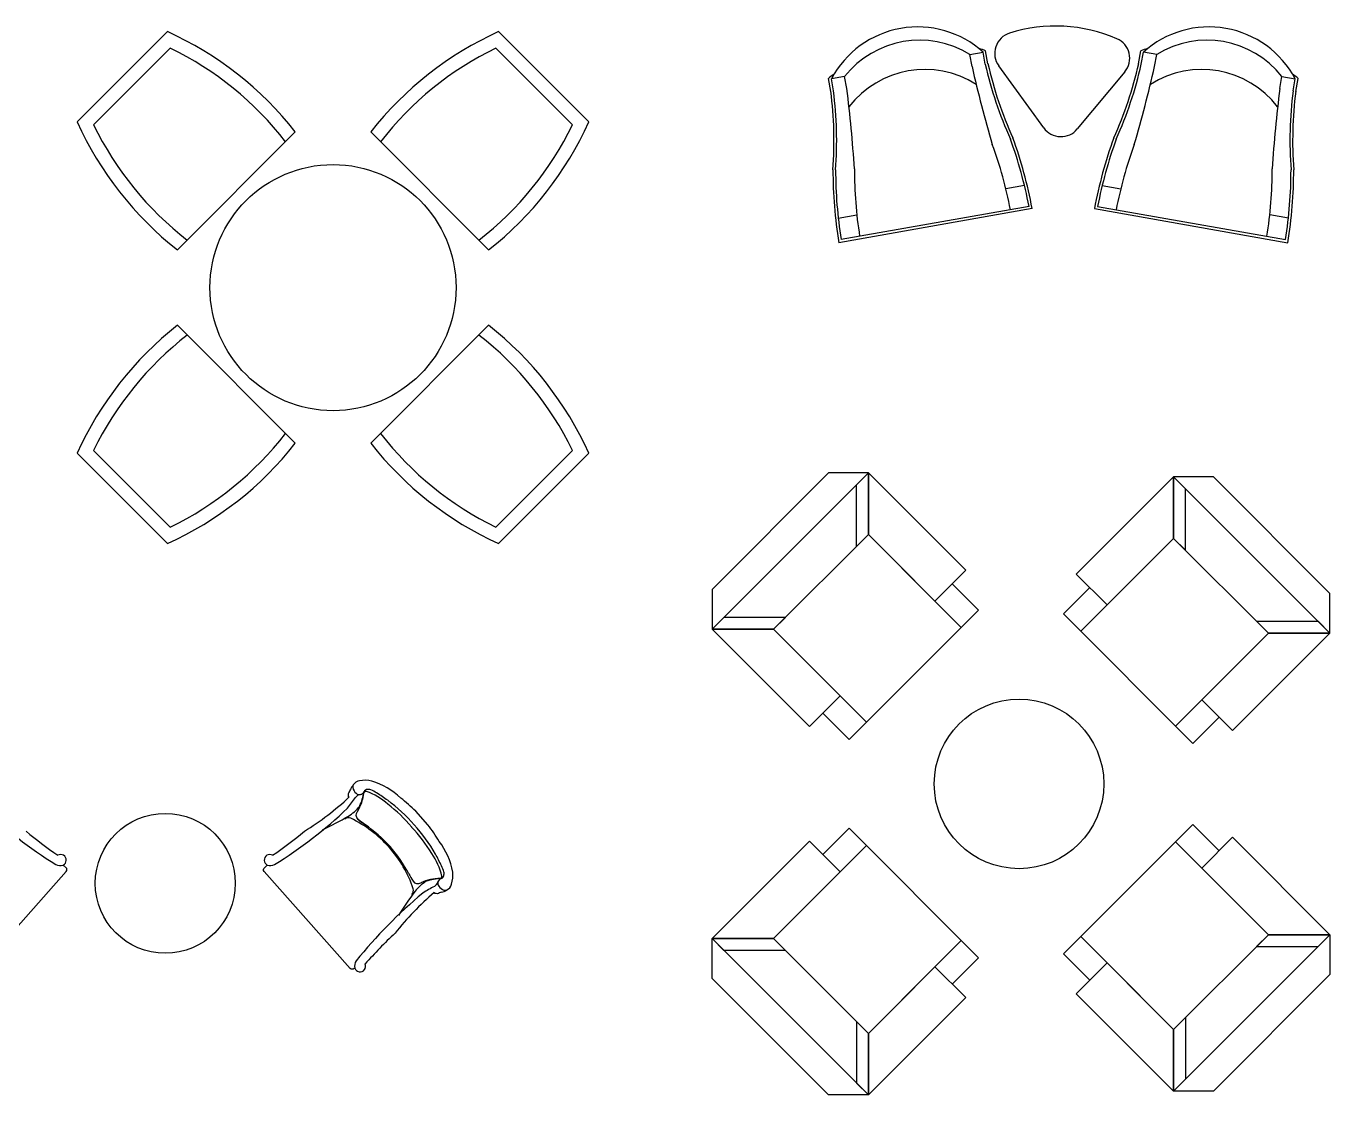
# Model space of a CAD drawing. Header units: inches. Extents: x -1722 to 16025, y 4938 to 18448.
# Drawn here: x 10995 to 15764, y 7701 to 11609 of the extents above; entities that cross this region are included whole.
import ezdxf

# ---------------------------------------------------------------- set-up
doc = ezdxf.new("R2010")
doc.units = ezdxf.units.IN
doc.header["$MEASUREMENT"] = 0
doc.layers.add('freecads.com', color=7, linetype='Continuous')

msp = doc.modelspace()

# ---------------------------------------------------------------- linework, layer by layer
at = {"layer": 'freecads.com'}
for p, q in [((11181.44802345009, 11258.22133379603), (11511.81563399143, 11588.58894433907)), ((13053.30841698022, 11258.22133379603), (12722.94080643891, 11588.58894433907)), ((11241.66742329939, 11247.73005552682), (11522.30691226094, 11528.36954448976)), ((12993.08901713089, 11247.73005552682), (12712.44952816937, 11528.36954448976)), ((14446.88243388243, 11505.41096439953), (14495.29275490947, 11513.94701014175)), ((14454.71334277697, 11460.9996731481), (14446.88243388243, 11505.41096439953)), ((14503.12366380401, 11469.53571889032), (14495.29275490947, 11513.94701014175)), ((14512.80572800941, 11471.24292803877), (14504.3917502933, 11518.96096690041)), ((15063.98408305131, 11471.24292804296), (15072.39806076742, 11518.9609669046)), ((15073.66614725671, 11469.53571889451), (15081.49705615125, 11513.94701014594)), ((15129.90737717829, 11505.41096440372), (15081.49705615125, 11513.94701014594)), ((15122.07646828375, 11460.99967315229), (15129.90737717829, 11505.41096440372)), ((14716.79418463863, 11236.71193962073), (14552.36200539998, 11463.10409444007)), ((13938.33615894846, 11369.94844341226), (13929.92218122862, 11417.66648227437)), ((13988.59763528265, 11424.60298955435), (13940.18731425561, 11416.06694381213)), ((13948.01822315387, 11371.65565256071), (13940.18731425561, 11416.06694381213)), ((13996.42854418091, 11380.19169830293), (13988.59763528265, 11424.60298955435)), ((15013.369154355, 11441.55377078936), (14839.62390552692, 11232.67748922244)), ((15580.36126687981, 11380.19169830712), (15588.19217577807, 11424.60298955855)), ((15588.19217577807, 11424.60298955855), (15636.60249680511, 11416.06694381632)), ((15628.77158790685, 11371.6556525649), (15636.60249680511, 11416.06694381632)), ((15638.45365211226, 11369.94844341646), (15646.8676298321, 11417.66648227856)), ((11979.49239788323, 11221.87970643099), (11548.15726136055, 10790.54456990607)), ((12255.26404254708, 11221.87970643099), (12686.59917906977, 10790.54456990607)), ((14646.17261101164, 11026.29877839325), (14578.23357811428, 11014.31929384958)), ((14930.61720004908, 11026.29877839745), (14998.55623294644, 11014.31929385378)), ((14674.44260384001, 10941.43571964786), (13967.65191684521, 10816.80945181143)), ((14662.9340611384, 10949.38954430813), (13975.74604124434, 10828.21975557548)), ((14902.34720722072, 10941.43571965205), (15609.13789421551, 10816.80945181562)), ((14913.85574992232, 10949.38954431233), (15601.04376981638, 10828.21975557967)), ((13965.19214497365, 10906.22354889004), (14033.13117787473, 10918.20303343371)), ((15611.59766608707, 10906.22354889423), (15543.65863318599, 10918.2030334379)), ((11548.15726136055, 10514.77292524446), (11979.4923978832, 10083.43778871953)), ((12686.59917906977, 10514.77292524446), (12255.26404254708, 10083.43778871953)), ((11511.81563399141, 9716.72855081152), (11181.44802345009, 10047.09616135456)), ((11522.30691226091, 9776.947950660764), (11241.66742329939, 10057.58743962377)), ((12712.44952816937, 9776.947950660764), (12993.08901713089, 10057.58743962377)), ((12722.94080643891, 9716.72855081152), (13053.30841698022, 10047.09616135456)), ((12464.23271568035, 8687.9654735749), (12419.73034256612, 8738.014723767841))]:
    msp.add_line(p, q, dxfattribs=at)
at = {"layer": 'freecads.com', "ltscale": 0.2}
for p, q in [((14075.29731758321, 9974.950689624911), (13503.62116188851, 9403.27453393021)), ((13503.62116188845, 9403.274533930151), (14075.29731758321, 9974.95068962497)), ((13929.72504193034, 9974.95068962497), (13503.62116188845, 9548.84680958305)), ((14075.29731758321, 9974.95068962497), (13929.72504193034, 9974.95068962497)), ((14031.74118013785, 9931.394552179529), (14075.29731758318, 9974.950689624882)), ((14431.26033870126, 9618.987668506834), (14075.29731758321, 9974.950689624882)), ((14075.29731758321, 9974.950689624882), (14075.29731758318, 9749.909709652919)), ((14075.29731758315, 9749.90970965286), (14075.29731758321, 9974.950689624911)), ((14075.29731758318, 9974.950689624882), (14075.29731758315, 9749.90970965289)), ((14031.74118013777, 9706.353572207536), (14031.74118013785, 9931.394552179529)), ((15191.83972196517, 9960.70792443064), (14835.87670084713, 9604.744903312621)), ((15191.83972196517, 9735.666944458706), (15191.83972196517, 9960.70792443064)), ((15191.83972196517, 9960.70792443067), (15191.83972196517, 9735.666944458677)), ((15763.51587765991, 9389.031768735967), (15191.83972196517, 9960.70792443067)), ((15337.41199761804, 9960.707924430728), (15191.83972196512, 9960.707924430728)), ((15191.83972196512, 9960.707924430728), (15763.51587765993, 9389.031768735938)), ((15235.39585941053, 9917.151786985316), (15191.8397219652, 9960.70792443067)), ((15191.8397219652, 9960.70792443067), (15191.8397219652, 9735.666944458648)), ((15763.51587765993, 9534.604044388838), (15337.41199761804, 9960.707924430728)), ((15235.39585941059, 9692.110807013323), (15235.39585941053, 9917.151786985316)), ((14075.29731758318, 9749.909709652919), (13728.66214186047, 9403.27453393021)), ((13728.6621418605, 9403.27453393021), (14075.29731758315, 9749.90970965286)), ((14075.29731758315, 9749.90970965289), (14031.74118013777, 9706.353572207536)), ((14415.02669133488, 9410.180335901186), (14075.29731758318, 9749.909709652919)), ((14075.29731758318, 9749.909709652919), (14318.73984871523, 9506.467178520837)), ((15191.83972196517, 9735.666944458706), (14852.11034821347, 9395.937570706974)), ((14948.39719083312, 9492.224413326625), (15191.83972196517, 9735.666944458706)), ((15538.47489768788, 9389.031768735997), (15191.83972196517, 9735.666944458706)), ((15191.83972196517, 9735.666944458677), (15538.47489768783, 9389.031768735997)), ((15191.8397219652, 9735.666944458648), (15235.39585941059, 9692.110807013323)), ((14318.73984871523, 9506.467178520837), (14431.26033870126, 9618.987668506834)), ((14835.87670084713, 9604.744903312621), (14948.39719083312, 9492.224413326625)), ((13503.62116188845, 9548.84680958305), (13503.62116188845, 9403.274533930151)), ((14382.25936481238, 9569.986694617986), (14478.54620743203, 9473.699851998335)), ((14884.877674736, 9555.743929423774), (14788.59083211635, 9459.457086804123)), ((14415.02669133488, 9410.180335901186), (14318.73984871523, 9506.467178520837)), ((14852.11034821347, 9395.937570706974), (14948.39719083312, 9492.224413326625)), ((15763.51587765993, 9389.031768735938), (15763.51587765993, 9534.604044388838)), ((13547.17729933386, 9446.830671375534), (13503.62116188851, 9403.27453393021)), ((13772.21827930585, 9446.830671375621), (13547.17729933386, 9446.830671375534)), ((13728.6621418605, 9403.274533930238), (13772.21827930585, 9446.830671375621)), ((14478.54620743203, 9473.699851998335), (14415.02669133488, 9410.180335901186)), ((14788.59083211635, 9459.457086804123), (14852.11034821347, 9395.937570706974)), ((13503.62116188851, 9403.27453393021), (13859.58418300655, 9047.31151281216)), ((13728.66214186047, 9403.27453393021), (13503.62116188851, 9403.27453393021)), ((13503.62116188851, 9403.27453393021), (13728.6621418605, 9403.27453393021)), ((13503.62116188851, 9403.27453393021), (13728.6621418605, 9403.274533930238)), ((13728.66214186047, 9403.27453393021), (14068.3915156122, 9063.545160178506)), ((13972.10467299252, 9159.832002798157), (13728.66214186047, 9403.27453393021)), ((14068.3915156122, 9063.545160178506), (14415.02669133488, 9410.180335901186)), ((14852.11034821347, 9395.937570706974), (15198.74552393618, 9049.302394984265)), ((15538.47489768785, 9389.031768735997), (15494.91876024253, 9432.58790618138)), ((15494.91876024253, 9432.58790618138), (15719.95974021452, 9432.587906181321)), ((15719.95974021452, 9432.587906181321), (15763.51587765985, 9389.031768735997)), ((15198.74552393618, 9049.302394984265), (15538.47489768788, 9389.031768735997)), ((15538.47489768788, 9389.031768735997), (15295.0323665558, 9145.589237603916)), ((15407.5528565418, 9033.06874761792), (15763.51587765985, 9389.031768735967)), ((15763.51587765985, 9389.031768735967), (15538.47489768788, 9389.031768735997)), ((15538.47489768783, 9389.031768735997), (15763.51587765991, 9389.031768735967)), ((15763.51587765985, 9389.031768735997), (15538.47489768785, 9389.031768735997)), ((13859.58418300655, 9047.31151281216), (13972.10467299252, 9159.832002798157)), ((14068.3915156122, 9063.545160178506), (13972.10467299252, 9159.832002798157)), ((15198.74552393618, 9049.302394984265), (15295.03236655583, 9145.589237603916)), ((15295.0323665558, 9145.589237603916), (15407.5528565418, 9033.06874761792)), ((13908.5851568954, 9096.312486701008), (14004.87199951505, 9000.025644081357)), ((14004.87199951505, 9000.025644081357), (14068.3915156122, 9063.545160178506)), ((15358.55188265298, 9082.069721506796), (15262.2650400333, 8985.782878887145)), ((15262.2650400333, 8985.782878887145), (15198.74552393618, 9049.302394984265)), ((15262.2650400333, 8689.981019397095), (15198.74552393615, 8626.461503299946)), ((15358.55188265295, 8593.694176777444), (15262.2650400333, 8689.981019397095)), ((13908.5851568954, 8579.451411583173), (14004.87199951505, 8675.738254202824)), ((14004.87199951505, 8675.738254202824), (14068.3915156122, 8612.218738105705)), ((15295.0323665558, 8530.174660680295), (15407.55285654177, 8642.69515066632)), ((15407.55285654177, 8642.69515066632), (15763.51587765982, 8286.732129548243)), ((13503.62116188851, 8272.489364354002), (13859.58418300655, 8628.45238547205)), ((13728.66214186047, 8272.489364353973), (14068.3915156122, 8612.218738105705)), ((13859.58418300655, 8628.45238547205), (13972.10467299252, 8515.931895486054)), ((14068.3915156122, 8612.218738105705), (13972.10467299252, 8515.931895486054)), ((14068.3915156122, 8612.218738105705), (14415.02669133488, 8265.583562382995)), ((14852.11034821347, 8279.826327577266), (15198.74552393615, 8626.461503299946)), ((15198.74552393615, 8626.461503299946), (15538.47489768788, 8286.732129548243)), ((15198.74552393615, 8626.461503299946), (15295.0323665558, 8530.174660680295)), ((13972.10467299252, 8515.931895486054), (13728.66214186047, 8272.489364353973)), ((15538.47489768788, 8286.732129548243), (15295.0323665558, 8530.174660680295)), ((13728.66214186047, 8272.489364353973), (13503.62116188851, 8272.489364354002)), ((13503.62116188851, 8272.489364354002), (13728.6621418605, 8272.489364353973)), ((14075.29731758321, 7700.81320865927), (13503.62116188851, 8272.489364354002)), ((13503.62116188845, 8126.917088701131), (13503.62116188845, 8272.48936435406)), ((13503.62116188845, 8272.48936435406), (14075.29731758321, 7700.813208659212)), ((13547.17729933386, 8228.933226908648), (13503.62116188851, 8272.489364353973)), ((13503.62116188851, 8272.489364353973), (13728.6621418605, 8272.489364353973)), ((14075.29731758318, 7925.854188631263), (13728.66214186047, 8272.489364353973)), ((13728.6621418605, 8272.489364353973), (14075.29731758315, 7925.854188631321)), ((13728.6621418605, 8272.489364353973), (13772.21827930585, 8228.93322690859)), ((14415.02669133488, 8265.583562382995), (14075.29731758318, 7925.854188631263)), ((14415.02669133488, 8265.583562382995), (14318.73984871523, 8169.296719763344)), ((14478.54620743203, 8202.064046285846), (14415.02669133488, 8265.583562382995)), ((14788.59083211632, 8216.306811480117), (14852.11034821347, 8279.826327577266)), ((15191.83972196517, 7940.096953825534), (14852.11034821347, 8279.826327577266)), ((14852.11034821347, 8279.826327577266), (14948.39719083312, 8183.539484957615)), ((15538.47489768788, 8286.732129548243), (15191.83972196517, 7940.096953825534)), ((15191.83972196517, 7940.096953825534), (15538.47489768783, 8286.732129548214)), ((15763.51587765988, 8286.732129548243), (15191.83972196515, 7715.055973853541)), ((15191.83972196509, 7715.055973853483), (15763.51587765993, 8286.732129548272)), ((15538.47489768785, 8286.732129548214), (15494.9187602425, 8243.175992102832)), ((15763.51587765982, 8286.732129548243), (15538.47489768788, 8286.732129548243)), ((15538.47489768783, 8286.732129548214), (15763.51587765988, 8286.732129548243)), ((15763.51587765985, 8286.732129548243), (15538.47489768785, 8286.732129548214)), ((15719.95974021449, 8243.175992102919), (15763.51587765985, 8286.732129548243)), ((15763.51587765993, 8286.732129548272), (15763.51587765991, 8141.159853895402)), ((13772.21827930585, 8228.93322690859), (13547.17729933386, 8228.933226908648)), ((14884.87767473597, 8120.019968860466), (14788.59083211632, 8216.306811480117)), ((15494.9187602425, 8243.175992102832), (15719.95974021449, 8243.175992102919)), ((14075.29731758318, 7925.854188631263), (14318.73984871523, 8169.296719763344)), ((14318.73984871523, 8169.296719763344), (14431.26033870126, 8056.776229777377)), ((14382.25936481238, 8105.777203666195), (14478.54620743203, 8202.064046285846)), ((14835.87670084713, 8071.018994971619), (14948.39719083312, 8183.539484957615)), ((14948.39719083312, 8183.539484957615), (15191.83972196517, 7940.096953825534)), ((13929.72504193034, 7700.813208659241), (13503.62116188845, 8126.917088701131)), ((15763.51587765991, 8141.159853895402), (15337.41199761802, 7715.055973853483)), ((15191.83972196515, 7715.05597385357), (14835.87670084713, 8071.018994971619)), ((14431.26033870126, 8056.776229777377), (14075.29731758321, 7700.813208659329)), ((14075.29731758315, 7925.854188631321), (14031.74118013777, 7969.410326076646)), ((14031.74118013777, 7969.410326076646), (14031.74118013785, 7744.369346104653)), ((15191.8397219652, 7940.096953825563), (15235.39585941059, 7983.653091270917)), ((15235.39585941059, 7983.653091270917), (15235.3958594105, 7758.612111298924)), ((14075.29731758321, 7700.813208659329), (14075.29731758318, 7925.854188631263)), ((14075.29731758315, 7925.854188631321), (14075.29731758321, 7700.81320865927)), ((14075.29731758318, 7700.813208659329), (14075.29731758315, 7925.854188631321)), ((15191.83972196517, 7940.096953825534), (15191.83972196515, 7715.05597385357)), ((15191.83972196515, 7715.055973853541), (15191.83972196517, 7940.096953825534)), ((15191.83972196517, 7715.05597385357), (15191.8397219652, 7940.096953825563)), ((14031.74118013785, 7744.369346104653), (14075.29731758318, 7700.813208659329)), ((15235.3958594105, 7758.612111298924), (15191.83972196517, 7715.05597385357)), ((14075.29731758321, 7700.813208659212), (13929.72504193034, 7700.813208659241)), ((15337.41199761802, 7715.055973853483), (15191.83972196509, 7715.055973853483))]:
    msp.add_line(p, q, dxfattribs=at)
at = {"layer": 'freecads.com'}
for points in [[(12209.56877386672, 8708.341528554762, 0.020988825647235), (12234.2426942504, 8689.442870905006, -0.020988825647235), (12209.56877386672, 8708.341528554762, -0.4136028572869826), (12206.91662819227, 8737.454807301367, 0.1005317831649594), (12230.89652360333, 8805.984286983812)], [(10810.642016742, 8164.544093956554), (10812.80144973434, 8162.623987411464, 0.4142135623730951), (10826.91931227743, 8163.452212726081), (11141.6921065092, 8517.459004496539, 0.4142135623730951), (11140.86388119272, 8531.576867041493), (11130.28711211271, 8540.981429991627)], [(12196.6771849255, 8164.544093956554), (12194.51775193316, 8162.623987411464, -0.4142135623730951), (12180.39988939007, 8163.452212726081), (11865.6270951583, 8517.459004496539, -0.4142135623730951), (11866.45532047478, 8531.576867041493), (11877.03208955479, 8540.981429991627)]]:
    msp.add_lwpolyline(points, format="xyb", dxfattribs=at)
msp.add_lwpolyline([(12234.2426942504, 8689.442870905006, -0.0527049337088196), (12325.76970854131, 8609.65784534564, 0.0527049337088196)], format="xyb", close=True, dxfattribs=at)
for centre, radius in [((12117.37822021514, 10652.65874757529), 450), ((11503.65960083375, 8474.495368692436), 255.887746135937)]:
    msp.add_circle(centre, radius, dxfattribs=at)
at = {"layer": 'freecads.com', "ltscale": 0.2}
msp.add_circle((14626.44713717709, 8837.88194914212), 310, dxfattribs=at)
at = {"layer": 'freecads.com'}
for centre, radius, start, end in [((10992.09750638415, 10444.19807822669), 1256.876042656939, 38.22430537270234, 65.57511600623943), ((13242.65893404616, 10444.19807822669), 1256.876042656939, 114.4248839937606, 141.7756946272977), ((14255.94963141389, 11248.30958515401), 357.5589073824159, 47.98069537127144, 152.0193046512061), ((14760.80068855218, 11043.79808139423), 565.1122002696602, 66.70184645855726, 107.3681917280226), ((15320.84017964683, 11248.3095851582), 357.5589073824158, 27.98069534879395, 132.0193046287286), ((14263.09477443479, 11207.78746543959), 349.7965848873448, 58.30395222142248, 141.6960477111353), ((14615.34569242082, 11508.85013595405), 77.84372257691352, 107.3681917280226, 215.9914934384606), ((14953.52312048755, 11491.33426270256), 77.84372257691352, 320.2459986582589, 66.70184645855726), ((15313.69503662593, 11207.78746544378), 349.7965848873447, 38.30395228886474, 121.6960477785775), ((10992.09750638415, 10444.19807822669), 1206.876042656939, 37.94219364541495, 63.93925318217087), ((13242.65893404616, 10444.19807822669), 1206.876042656939, 116.0607468178291, 142.0578063545851), ((14307.71720737822, 10954.72107275105), 597.5345459384641, 70.7832092240301, 73.225233136407), ((15269.0726036825, 10954.72107275524), 597.534545938464, 106.774766863593, 109.2167907759699), ((14282.02108636729, 11100.45101667377), 349.7965848873448, 57.49696307988849, 142.5030369977044), ((18809.07147972144, 12440.84160158964), 4463.241533845223, 192.6817779855368, 196.458672362212), ((15921.80876560367, 11792.02524048551), 1454.876939672384, 192.8066120333937, 204.1930797513467), ((15921.80876560367, 11792.02524048551), 1445.045514020212, 192.8066120333937, 204.1930797513467), ((13654.98104545705, 11792.0252404897), 1445.045514020212, 335.8069202486532, 347.1933879666063), ((13654.98104545705, 11792.0252404897), 1454.876939672384, 335.8069202486532, 347.1933879666063), ((10767.71833133928, 12440.84160159383), 4463.241533845222, 343.541327637788, 347.3182220144631), ((15294.76872469343, 11100.45101667796), 349.7965848873447, 37.49696300229557, 122.5030369201115), ((14307.71720737822, 10954.72107275105), 597.5345459384641, 126.7747669995786, 129.2167906194864), ((15269.0726036825, 10954.72107275524), 597.534545938464, 50.78320938051363, 53.22523300042142), ((12504.592389381, 11189.47779441108), 1445.045514020212, 355.8069202392443, 7.193387951125439), ((12504.592389381, 11189.47779441108), 1454.876939672384, 355.8069202392443, 7.193387951125439), ((9569.544657843631, 10811.66373383714), 4463.241533845223, 3.541327629822533, 7.318221965724733), ((20007.24515321709, 10811.66373384133), 4463.241533845222, 172.6817780342753, 176.4586723701775), ((17072.19742167972, 11189.47779441527), 1454.876939672384, 172.8066120488746, 184.1930797607557), ((17072.19742167972, 11189.47779441527), 1445.045514020212, 172.8066120488746, 184.1930797607557), ((12325.83888955975, 11777.93946140916), 1256.876042656939, 204.4248839919298, 231.7756946299691), ((11908.91755087056, 11777.93946140916), 1256.876042656939, 308.2243053700309, 335.5751160080701), ((12325.83888955975, 11777.93946140916), 1206.876042656939, 206.0607468171241, 232.0578063539726), ((11908.91755087056, 11777.93946140916), 1206.876042656939, 307.9421936460274, 333.939253182876), ((14779.77787165947, 11282.45798113565), 77.84372257691352, 215.9914934384606, 320.2459986582589), ((13075.34826174609, 10643.4281440414), 1547.974327675327, 10.94876240805494, 20.13528330258884), ((13094.43002123244, 10647.78632001341), 1597.238062436585, 10.88439390764198, 20.06582738687943), ((13098.16774905331, 10648.65734029649), 1603.234729302906, 10.52224670683923, 20.10770652660032), ((16478.62206200741, 10648.65734030068), 1603.234729302905, 159.8922934733997, 169.4777532931608), ((16482.35978982828, 10647.7863200176), 1597.238062436585, 159.9341726131206, 169.115606092358), ((16501.44154931463, 10643.42814404559), 1547.974327675327, 159.8647166974112, 169.051237591945), ((15549.00186947964, 11080.80552098895), 1603.234729302962, 179.8922935096043, 189.477753281299), ((15552.81209121503, 11081.26540786069), 1597.238062436585, 179.93417265001, 189.1156060779244), ((15572.23366376243, 11083.69640817442), 1547.974327675327, 179.8647167186478, 189.0512375974109), ((14004.55614729829, 11083.69640817861), 1547.974327675327, 350.9487624025891, 0.1352832813522019), ((14023.97771984569, 11081.26540786488), 1597.238062436585, 350.8843939220756, 0.06582734998998509), ((14027.78794158108, 11080.80552099314), 1603.234729302962, 350.522246718701, 0.1077064903957126), ((12325.83888955972, 9527.378033741366), 1256.876042656939, 128.2243053700309, 155.5751160080702), ((11908.91755087056, 9527.378033741366), 1256.876042656939, 24.42488399192985, 51.77569462996912), ((12325.83888955972, 9527.378033741366), 1206.876042656939, 127.9421936460274, 153.9392531828759), ((11908.91755087056, 9527.378033741366), 1206.876042656939, 26.06074681712405, 52.05780635397262), ((10992.09750638413, 10861.11941692383), 1206.876042656939, 296.0607468178292, 322.0578063545851), ((13242.65893404616, 10861.11941692383), 1206.876042656939, 217.9421936454149, 243.9392531821709), ((10992.09750638413, 10861.11941692383), 1256.876042656939, 294.4248839937606, 321.7756946272976), ((13242.65893404616, 10861.11941692383), 1256.876042656939, 218.2243053727023, 245.5751160062394), ((12230.96413404783, 8799.132733648026), 52.80536901704642, 138.1783672436532, 161.1101146177576), ((12203.83396560614, 8827.16047896942), 14.17651463168961, 149.5540072763708, 191.2338586051796), ((12203.83396560614, 8827.16047896942), 14.17651463168959, 149.5540072763708, 191.2338586051796), ((12227.61893365634, 8831.884637830162), 38.42609982437131, 191.2338586051796, 227.3348216697074), ((12227.61893365634, 8831.884637830162), 38.42609982437131, 191.2338586051796, 227.3348216697074), ((12219.23671594737, 8818.107111116255), 32.0429129160291, 98.51512183027425, 149.5540072763708), ((12233.11792766218, 8725.393148121739), 125.7902700666575, 77.9883635536043, 98.51512183027425), ((12181.23183267293, 8594.370184501016), 265.7819960226709, 46.25316227167626, 72.91945753326708), ((11471.51654098471, 9544.230347668135), 1032.303281884782, 301.6116716681154, 313.0950638275182), ((11886.66359029253, 8986.214876828099), 369.7329604180633, 320.1005921444615, 327.6410170935934), ((11886.66359029253, 8986.214876828099), 369.7329604180633, 320.1005921444615, 327.6410170935934), ((12123.4096542756, 8838.925066669786), 61.90393118354798, 324.0155149793253, 338.4913380844322), ((12138.3466612651, 8795.649674025679), 35.82546450287521, 353.0395964752772, 11.10904333701474), ((12174.62284986404, 8788.488466342294), 2.908934652636073, 41.62329984760244, 104.2237663046217), ((12224.64108840664, 8765.295251955593), 34.47935614480479, 101.7376815731639, 138.0913069440813), ((12224.64108840664, 8765.295251955593), 34.47935614480479, 101.7376815731639, 138.0913069440813), ((12214.13979096067, 8817.259606545174), 18.53693624541964, 227.3348216697074, 334.351045364202), ((12214.13979096067, 8817.259606545174), 18.53693624541964, 227.3348216697074, 334.351045364202), ((12043.37159662423, 8838.272167091573), 189.7137871229118, 334.2629962071093, 351.1960683712212), ((12043.37159662423, 8838.272167091573), 189.7137871229118, 334.2629962071093, 351.1960683712212), ((12251.50886576538, 8797.36705838641), 23.82538455193986, 131.6814875926783, 150.1220249723924), ((12251.50886576538, 8797.36705838641), 23.82538455193986, 131.6814875926783, 150.1220249723924), ((12237.86252594655, 8803.38501123836), 7.435147816893622, 77.27271317627799, 159.5375758338311), ((12237.86252594655, 8803.38501123836), 7.435147816893622, 77.27271317627799, 159.5375758338311), ((12242.70524506745, 8807.254455705488), 10.58663977943443, 92.17638505539614, 131.6814875926783), ((12242.70524506745, 8807.254455705488), 10.58663977943443, 92.17638505539614, 131.6814875926783), ((12160.28858520006, 8587.694813733304), 236.5966373848574, 48.23816237480856, 70.43977005497989), ((12160.28858520006, 8587.694813733304), 236.5966373848574, 48.23816237480856, 70.43977005497989), ((12244.3461012776, 8764.077852365876), 53.79441089471442, 77.55815553691089, 92.17638505539614), ((12148.90151385506, 8599.91211449852), 241.6896553499144, 57.99716073511041, 63.71354041352303), ((12148.90151385506, 8599.91211449852), 241.6896553499144, 57.99716073511041, 63.71354041352303), ((11851.46698589539, 8124.144632635021), 802.7796593937159, 54.53214019484732, 57.99054981973834), ((11987.20138045875, 8324.821484958136), 560.6117984824838, 40.40451040374989, 53.92971811305538), ((11987.20138045875, 8324.821484958136), 560.6117984824838, 40.40451040374989, 53.92971811305538), ((12022.6762156031, 8343.871275936568), 559.4649561827721, 44.7892196729762, 52.27297014672347), ((11986.99431126713, 9962.28764487555), 1671.648870790693, 226.533055447786, 238.1056921791554), ((11986.99431126713, 9962.28764487555), 1671.648870790693, 226.533055447786, 238.1056921791554), ((11020.32489040037, 9962.28764487555), 1671.648870790693, 301.8943078208446, 313.466944552214), ((11020.32489040037, 9962.28764487555), 1671.648870790693, 301.8943078208446, 313.466944552214), ((12094.63672132706, 8851.641581041122), 153.2292401605951, 300.9541223731698, 321.3261310041551), ((12094.63672132706, 8851.641581041122), 153.2292401605951, 300.9541223731698, 321.3261310041551), ((11956.72513602962, 8302.51090091964), 586.1411355781595, 40.0920440140786, 51.96516396319345), ((11656.98421222632, 9581.340515171492), 1004.111284387796, 294.8448477392454, 300.9541223731698), ((12173.82324328562, 8689.779438679421), 24.09476568502329, 70.3298784617479, 125.1084955973624), ((12173.82324328562, 8689.779438679421), 24.09476568502329, 70.3298784617479, 125.1084955973624), ((11988.01070194607, 8309.786229466403), 446.9439152865078, 41.59908369357896, 64.2855371658701), ((11988.01070194607, 8309.786229466403), 446.9439152865078, 41.59908369357896, 64.2855371658701), ((11977.57812322033, 8279.058749941492), 586.1411355781892, 31.32001100027603, 43.19313097238339), ((11977.57812322033, 8279.058749941492), 586.1411355781587, 31.32001100027603, 43.19313097238339), ((12003.29918372733, 8306.717214842642), 560.6117984824838, 29.35545685206666, 42.88066457328281), ((12003.29918372733, 8306.717214842642), 560.6117984824838, 29.35545685206666, 42.88066457328281), ((12026.36629259874, 8339.721259345615), 559.4649561827721, 31.01220480187012, 38.49595527598915), ((11872.23357884548, 9703.972806734348), 1359.89049317023, 229.8126522935407, 235.9537502535123), ((11135.08562282202, 9703.972806734348), 1359.89049317023, 304.0462497464877, 310.1873477064593), ((11988.46169575964, 8309.27902275821), 446.9439152865078, 18.999637817743, 41.68609128481826), ((11988.46169575964, 8309.27902275821), 446.9439152865078, 18.999637817743, 41.68609128481826), ((11885.93657031943, 8235.35532333454), 577.5426975258271, 28.33020970423595, 40.39812490515786), ((11885.93657031943, 8235.35532333454), 577.5426975258271, 28.33020970423595, 40.39812490515786), ((12293.68643140895, 8467.898988616967), 265.7819960226711, 10.36571746618678, 37.03201269427417), ((11119.99940212219, 8580.678316627944), 41.00828922629574, 246.6896614773904, 284.5289432045931), ((11121.08464653193, 8559.35191180309), 20.54653194176275, 296.6080127431021, 119.7707311157791), ((11886.23455513557, 8559.35191180309), 20.54653194176275, 60.22926888422096, 243.3919872568979), ((11887.31979954531, 8580.678316627944), 41.00828922629574, 255.4710567954069, 293.3103385226096), ((12284.60800483552, 8447.879938667023), 236.5966373848545, 12.84540493779844, 35.04701257265945), ((11788.12777651017, 8195.378585246706), 802.7796593937159, 25.2946251583, 28.75303478043931), ((12295.41003594649, 8435.142436740303), 241.6896553499144, 19.57163454172251, 25.28801421389429), ((12720.3056206136, 8685.184404288733), 370.359150855794, 208.3302097042359, 213.1397880568451), ((12720.3056206136, 8685.184404288733), 370.359150855794, 208.3302097042359, 213.1397880568451), ((12513.12435963665, 8310.138084558153), 182.3743444880372, 91.08966463360342, 114.0526998565399), ((12513.12435963665, 8310.138084558153), 182.3743444880372, 91.08966463360342, 114.0526998565399), ((12519.79566890848, 8302.465514031554), 189.7137871229127, 92.0891065675317, 109.0221787421066), ((12519.79566890848, 8302.465514031554), 189.7137871229127, 92.0891065675317, 109.0221787421066), ((12518.89477973533, 8474.519262303913), 18.53693624541964, 108.9341296219465, 215.9503533045464), ((12518.89477973533, 8474.519262303913), 18.53693624541964, 108.9341296219465, 215.9503533045464), ((12507.88920333152, 8499.701594163978), 7.435147816894677, 283.7475991351731, 6.012461766001152), ((12507.88920333152, 8499.701594163978), 7.435147816896071, 283.7475991351731, 6.012461766001152), ((12503.50816634213, 8513.957991396392), 23.82538455193986, 293.1631499685348, 311.6036873796988), ((12503.50816634213, 8513.957991396392), 23.82538455193986, 293.1631499685348, 311.6036873796988), ((12512.29835312729, 8504.058649023378), 10.58663977943443, 311.6036873796988, 351.1087899051773), ((12512.29835312729, 8504.058649023378), 10.58663977943443, 311.6036873796988, 351.1087899051773), ((12469.60978436758, 8510.736791086698), 53.79441089471442, 351.1087899051773, 5.727019451556345), ((12469.60978436758, 8510.736791086698), 53.79441089471442, 351.1087899051773, 5.727019451556345), ((12429.87755597298, 8504.1089518865), 125.7902700666575, 344.7700531627099, 5.296811413092367), ((13212.5874936386, 7831.843299997354), 1004.111284387796, 142.3310525985122, 148.4403272235526), ((12387.57494955612, 8449.385233206058), 24.09476568502329, 318.1766793709137, 12.95529649393704), ((12387.57494955612, 8449.385233206058), 24.09476568502329, 318.1766793709137, 12.95529649393704), ((12427.51644091596, 8494.027681176865), 20.69302933391496, 213.1397880568451, 303.0202961330509), ((12427.51644091596, 8494.027681176865), 20.69302933391496, 213.1397880568451, 303.0202961330509), ((12539.06768813645, 8351.815726940835), 153.2292401605951, 121.959043964974, 142.3310525985122), ((12539.06768813645, 8351.815726940835), 153.2292401605951, 121.959043964974, 142.3310525985122), ((12648.40004641851, 8129.533854988718), 369.7329604180628, 115.6441578753741, 123.1845828319314), ((12648.40004641851, 8129.533854988718), 369.7329604180628, 115.6441578753741, 123.1845828319314), ((12468.51477104714, 8491.024598417187), 34.47935614480479, 305.1938680174362, 341.5474933823106), ((12468.51477104714, 8491.024598417187), 34.47935614480479, 305.1938680174362, 341.5474933823106), ((12529.80275680972, 8381.878202830756), 61.90393118354798, 104.7938368839336, 119.2696600052213), ((12534.99557487955, 8486.195872408653), 38.42609982437131, 215.9503533045464, 252.05131637136), ((12534.99557487955, 8486.195872408653), 38.42609982437131, 215.9503533045464, 252.05131637136), ((12502.85948136737, 8493.347731371725), 52.80536901704642, 282.1750603260816, 305.1068077056217), ((12527.52269984697, 8463.126444136107), 14.17651463168961, 252.05131637136, 293.7311677103334), ((12527.52269984697, 8463.126444136107), 14.17651463168959, 252.05131637136, 293.7311677103334), ((12520.33244256777, 8479.482127790654), 32.0429129160291, 293.7311677103334, 344.7700531627099), ((13590.25478274291, 7069.354960744584), 1784.681128724627, 129.8765943099662, 141.0764605215883), ((13590.25478274291, 7069.354960744584), 1784.681128724627, 129.8765943099662, 141.0764605215883), ((13154.04557557692, 7651.987064523006), 1032.303281884781, 130.1901111212706, 141.6735032917758), ((12485.70037173209, 8438.637534094358), 2.908934652636177, 339.0614086449744, 41.66187509991703), ((12488.5707648742, 8401.772840981686), 35.82546450286807, 72.17613165292691, 90.24557848264446), ((13419.91441166875, 7138.330787663663), 1577.484126776959, 132.9929734625111, 138.6947254881908), ((12237.30468630706, 8170.119568539167), 41.00828922629574, 149.9748364169776, 187.8141181962548), ((12215.99767634374, 8171.535416153574), 20.54653194176275, 199.8931877191687, 23.05590608993258)]:
    msp.add_arc(centre, radius, start, end, dxfattribs=at)

doc.saveas('drawing.dxf')
